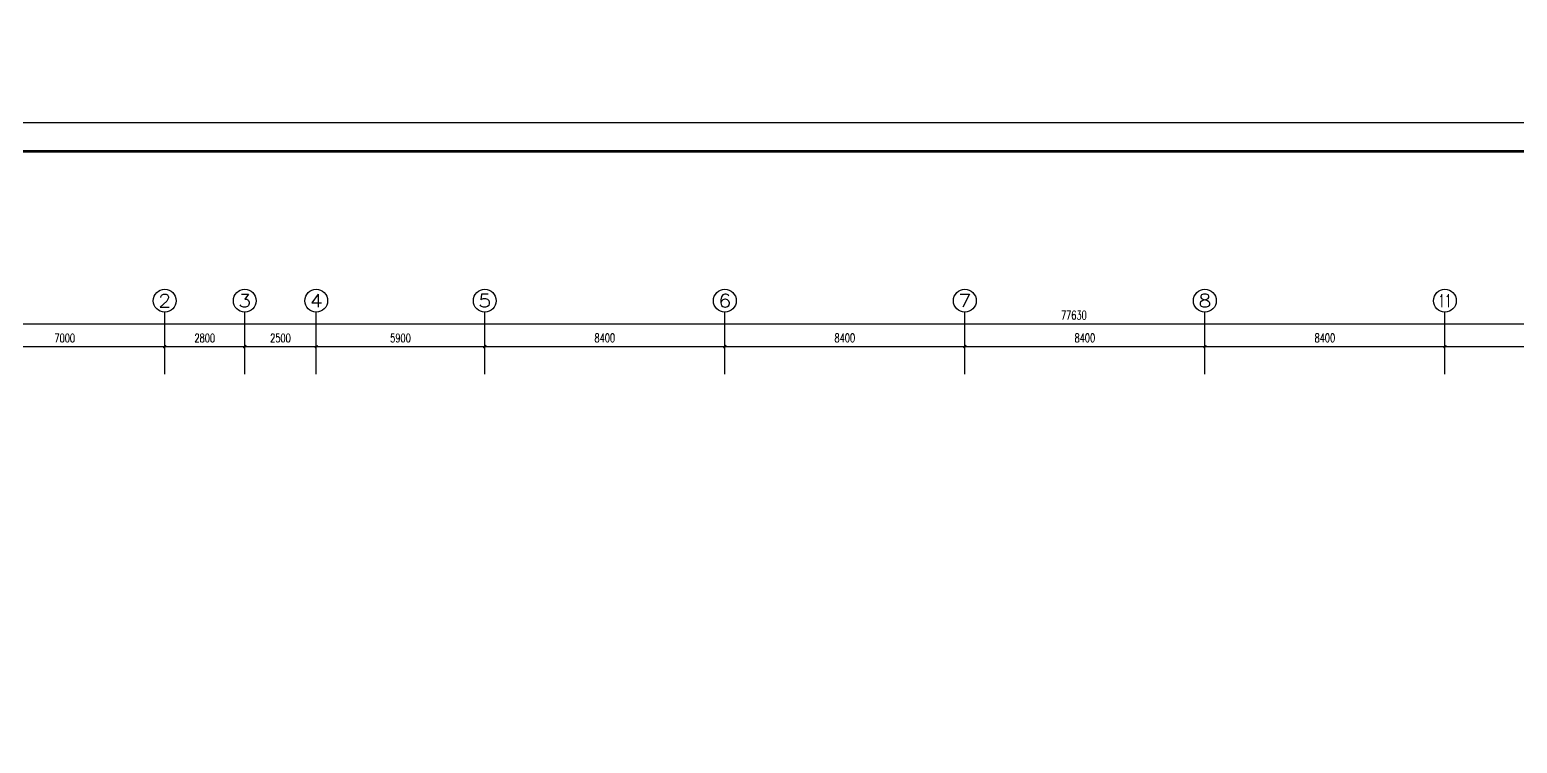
# Model space of a CAD drawing. Extents: x 2166032 to 5302137, y 581493 to 2416206.
# Drawn here: x 2570464 to 2622521, y 1148125 to 1173087 of the extents above; entities that cross this region are included whole.
import ezdxf
from ezdxf.enums import TextEntityAlignment as Align

# ---------------------------------------------------------------- set-up
doc = ezdxf.new("R2010")
doc.units = 0
doc.header["$LTSCALE"] = 1000
doc.header["$MEASUREMENT"] = 0
for name, color, linetype in [('AXIS', 3, 'Continuous'), ('AXIS_TEXT', 7, 'Continuous'), ('PUB_TITLE', 137, 'Continuous')]:
    doc.layers.add(name, color=color, linetype=linetype)
doc.styles.add('_TCH_AXIS', font='complex_.ttf')
doc.styles.add('COMPLEX', font='complex_.ttf')
doc.styles.add('DIM_FONT', font='simplex_.ttf', dxfattribs={"width": 0.7})
doc.dimstyles.new('DIMN', dxfattribs={"dimtxt": 300, "dimasz": 100, "dimexe": 250, "dimexo": 300, "dimgap": 150, "dimtad": 1, "dimdec": 0, "dimzin": 0, "dimdsep": 46, "dimtxsty": 'DIM_FONT', "dimblk": 'ARCHTICK', "dimcen": 0.09, "dimclrt": 7, "dimazin": 2, "dimtfac": 1, "dimtdec": 0, "dimtix": 1, "dimtmove": 2, "dimatfit": 3, "dimldrblk": 'ARCHTICK', "dimfxl": 1, "dimtolj": 1, "dimtzin": 0, "dimarcsym": 0})

# ---------------------------------------------------------------- blocks, each defined once
blk = doc.blocks.new('_ArchTick')
at = {"color": 0, "linetype": 'ByBlock', "const_width": 0.4}
blk.add_lwpolyline([(-0.5, -0.5), (0.5, 0.5)], dxfattribs=at)
blk = doc.blocks.new('*D2682')
at = {"layer": 'AXIS', "color": 0, "lineweight": -2}
for p, q in [((2568189, 1161036), (2568189, 1162251)), ((2568189, 1162001), (2575189, 1162001)), ((2575189, 1161036), (2575189, 1162251))]:
    blk.add_line(p, q, dxfattribs=at)
at = {"layer": 'Defpoints', "color": 0}
for p in [(2575189, 1162001), (2568189, 1160736), (2575189, 1160736)]:
    blk.add_point(p, dxfattribs=at)
at = {"layer": 'AXIS', "color": 0, "lineweight": -2, "xscale": 100, "yscale": 100, "zscale": 100, "rotation": 180}
blk.add_blockref('_ArchTick', (2568189, 1162001), dxfattribs=at)
at = {"layer": 'AXIS', "color": 0, "lineweight": -2, "xscale": 100, "yscale": 100, "zscale": 100}
blk.add_blockref('_ArchTick', (2575189, 1162001), dxfattribs=at)
at = {"layer": 'AXIS', "color": 7, "insert": (2571689, 1162302), "char_height": 300, "attachment_point": 5, "style": 'DIM_FONT'}
blk.add_mtext('\\A1;7000', dxfattribs=at)
blk = doc.blocks.new('*D2683')
at = {"layer": 'AXIS', "color": 0, "lineweight": -2}
for p, q in [((2575189, 1161036), (2575189, 1162251)), ((2575189, 1162001), (2577989, 1162001)), ((2577989, 1161036), (2577989, 1162251))]:
    blk.add_line(p, q, dxfattribs=at)
at = {"layer": 'Defpoints', "color": 0}
for p in [(2577989, 1162001), (2575189, 1160736), (2577989, 1160736)]:
    blk.add_point(p, dxfattribs=at)
at = {"layer": 'AXIS', "color": 0, "lineweight": -2, "xscale": 100, "yscale": 100, "zscale": 100, "rotation": 180}
blk.add_blockref('_ArchTick', (2575189, 1162001), dxfattribs=at)
at = {"layer": 'AXIS', "color": 0, "lineweight": -2, "xscale": 100, "yscale": 100, "zscale": 100}
blk.add_blockref('_ArchTick', (2577989, 1162001), dxfattribs=at)
at = {"layer": 'AXIS', "color": 7, "insert": (2576589, 1162302), "char_height": 300, "attachment_point": 5, "style": 'DIM_FONT'}
blk.add_mtext('\\A1;2800', dxfattribs=at)
blk = doc.blocks.new('*D2684')
at = {"layer": 'AXIS', "color": 0, "lineweight": -2}
for p, q in [((2577989, 1161036), (2577989, 1162251)), ((2577989, 1162001), (2580489, 1162001)), ((2580489, 1161036), (2580489, 1162251))]:
    blk.add_line(p, q, dxfattribs=at)
at = {"layer": 'Defpoints', "color": 0}
for p in [(2580489, 1162001), (2577989, 1160736), (2580489, 1160736)]:
    blk.add_point(p, dxfattribs=at)
at = {"layer": 'AXIS', "color": 0, "lineweight": -2, "xscale": 100, "yscale": 100, "zscale": 100, "rotation": 180}
blk.add_blockref('_ArchTick', (2577989, 1162001), dxfattribs=at)
at = {"layer": 'AXIS', "color": 0, "lineweight": -2, "xscale": 100, "yscale": 100, "zscale": 100}
blk.add_blockref('_ArchTick', (2580489, 1162001), dxfattribs=at)
at = {"layer": 'AXIS', "color": 7, "insert": (2579239, 1162302), "char_height": 300, "attachment_point": 5, "style": 'DIM_FONT'}
blk.add_mtext('\\A1;2500', dxfattribs=at)
blk = doc.blocks.new('*D2685')
at = {"layer": 'AXIS', "color": 0, "lineweight": -2}
for p, q in [((2580489, 1161036), (2580489, 1162251)), ((2580489, 1162001), (2586389, 1162001)), ((2586389, 1161036), (2586389, 1162251))]:
    blk.add_line(p, q, dxfattribs=at)
at = {"layer": 'Defpoints', "color": 0}
for p in [(2586389, 1162001), (2580489, 1160736), (2586389, 1160736)]:
    blk.add_point(p, dxfattribs=at)
at = {"layer": 'AXIS', "color": 0, "lineweight": -2, "xscale": 100, "yscale": 100, "zscale": 100, "rotation": 180}
blk.add_blockref('_ArchTick', (2580489, 1162001), dxfattribs=at)
at = {"layer": 'AXIS', "color": 0, "lineweight": -2, "xscale": 100, "yscale": 100, "zscale": 100}
blk.add_blockref('_ArchTick', (2586389, 1162001), dxfattribs=at)
at = {"layer": 'AXIS', "color": 7, "insert": (2583439, 1162302), "char_height": 300, "attachment_point": 5, "style": 'DIM_FONT'}
blk.add_mtext('\\A1;5900', dxfattribs=at)
blk = doc.blocks.new('*D2686')
at = {"layer": 'AXIS', "color": 0, "lineweight": -2}
for p, q in [((2586389, 1161036), (2586389, 1162251)), ((2586389, 1162001), (2594789, 1162001)), ((2594789, 1161036), (2594789, 1162251))]:
    blk.add_line(p, q, dxfattribs=at)
at = {"layer": 'Defpoints', "color": 0}
for p in [(2594789, 1162001), (2586389, 1160736), (2594789, 1160736)]:
    blk.add_point(p, dxfattribs=at)
at = {"layer": 'AXIS', "color": 0, "lineweight": -2, "xscale": 100, "yscale": 100, "zscale": 100, "rotation": 180}
blk.add_blockref('_ArchTick', (2586389, 1162001), dxfattribs=at)
at = {"layer": 'AXIS', "color": 0, "lineweight": -2, "xscale": 100, "yscale": 100, "zscale": 100}
blk.add_blockref('_ArchTick', (2594789, 1162001), dxfattribs=at)
at = {"layer": 'AXIS', "color": 7, "insert": (2590589, 1162306), "char_height": 300, "attachment_point": 5, "style": 'DIM_FONT'}
blk.add_mtext('\\A1;8400', dxfattribs=at)
blk = doc.blocks.new('*D2687')
at = {"layer": 'AXIS', "color": 0, "lineweight": -2}
for p, q in [((2594789, 1161036), (2594789, 1162251)), ((2594789, 1162001), (2603189, 1162001)), ((2603189, 1161036), (2603189, 1162251))]:
    blk.add_line(p, q, dxfattribs=at)
at = {"layer": 'Defpoints', "color": 0}
for p in [(2603189, 1162001), (2594789, 1160736), (2603189, 1160736)]:
    blk.add_point(p, dxfattribs=at)
at = {"layer": 'AXIS', "color": 0, "lineweight": -2, "xscale": 100, "yscale": 100, "zscale": 100, "rotation": 180}
blk.add_blockref('_ArchTick', (2594789, 1162001), dxfattribs=at)
at = {"layer": 'AXIS', "color": 0, "lineweight": -2, "xscale": 100, "yscale": 100, "zscale": 100}
blk.add_blockref('_ArchTick', (2603189, 1162001), dxfattribs=at)
at = {"layer": 'AXIS', "color": 7, "insert": (2598989, 1162306), "char_height": 300, "attachment_point": 5, "style": 'DIM_FONT'}
blk.add_mtext('\\A1;8400', dxfattribs=at)
blk = doc.blocks.new('*D2688')
at = {"layer": 'AXIS', "color": 0, "lineweight": -2}
for p, q in [((2603189, 1161036), (2603189, 1162251)), ((2603189, 1162001), (2611589, 1162001)), ((2611589, 1161036), (2611589, 1162251))]:
    blk.add_line(p, q, dxfattribs=at)
at = {"layer": 'Defpoints', "color": 0}
for p in [(2611589, 1162001), (2603189, 1160736), (2611589, 1160736)]:
    blk.add_point(p, dxfattribs=at)
at = {"layer": 'AXIS', "color": 0, "lineweight": -2, "xscale": 100, "yscale": 100, "zscale": 100, "rotation": 180}
blk.add_blockref('_ArchTick', (2603189, 1162001), dxfattribs=at)
at = {"layer": 'AXIS', "color": 0, "lineweight": -2, "xscale": 100, "yscale": 100, "zscale": 100}
blk.add_blockref('_ArchTick', (2611589, 1162001), dxfattribs=at)
at = {"layer": 'AXIS', "color": 7, "insert": (2607389, 1162306), "char_height": 300, "attachment_point": 5, "style": 'DIM_FONT'}
blk.add_mtext('\\A1;8400', dxfattribs=at)
blk = doc.blocks.new('*D2689')
at = {"layer": 'AXIS', "color": 0, "lineweight": -2}
for p, q in [((2611589, 1161036), (2611589, 1162251)), ((2611589, 1162001), (2619989, 1162001)), ((2619989, 1161036), (2619989, 1162251))]:
    blk.add_line(p, q, dxfattribs=at)
at = {"layer": 'Defpoints', "color": 0}
for p in [(2619989, 1162001), (2611589, 1160736), (2619989, 1160736)]:
    blk.add_point(p, dxfattribs=at)
at = {"layer": 'AXIS', "color": 0, "lineweight": -2, "xscale": 100, "yscale": 100, "zscale": 100, "rotation": 180}
blk.add_blockref('_ArchTick', (2611589, 1162001), dxfattribs=at)
at = {"layer": 'AXIS', "color": 0, "lineweight": -2, "xscale": 100, "yscale": 100, "zscale": 100}
blk.add_blockref('_ArchTick', (2619989, 1162001), dxfattribs=at)
at = {"layer": 'AXIS', "color": 7, "insert": (2615789, 1162306), "char_height": 300, "attachment_point": 5, "style": 'DIM_FONT'}
blk.add_mtext('\\A1;8400', dxfattribs=at)
blk = doc.blocks.new('*D2690')
at = {"layer": 'AXIS', "color": 0, "lineweight": -2}
for p, q in [((2619989, 1161036), (2619989, 1162251)), ((2619989, 1162001), (2628389, 1162001)), ((2628389, 1161036), (2628389, 1162251))]:
    blk.add_line(p, q, dxfattribs=at)
at = {"layer": 'Defpoints', "color": 0}
for p in [(2628389, 1162001), (2619989, 1160736), (2628389, 1160736)]:
    blk.add_point(p, dxfattribs=at)
at = {"layer": 'AXIS', "color": 0, "lineweight": -2, "xscale": 100, "yscale": 100, "zscale": 100, "rotation": 180}
blk.add_blockref('_ArchTick', (2619989, 1162001), dxfattribs=at)
at = {"layer": 'AXIS', "color": 0, "lineweight": -2, "xscale": 100, "yscale": 100, "zscale": 100}
blk.add_blockref('_ArchTick', (2628389, 1162001), dxfattribs=at)
at = {"layer": 'AXIS', "color": 7, "insert": (2624189, 1162306), "char_height": 300, "attachment_point": 5, "style": 'DIM_FONT'}
blk.add_mtext('\\A1;8400', dxfattribs=at)
blk = doc.blocks.new('*D2695')
at = {"layer": 'AXIS', "color": 0, "lineweight": -2}
for p, q in [((2568189, 1161336), (2568189, 1163051)), ((2645819, 1161336), (2645819, 1163051)), ((2568189, 1162801), (2645819, 1162801))]:
    blk.add_line(p, q, dxfattribs=at)
at = {"layer": 'Defpoints', "color": 0}
for p in [(2645819, 1162801), (2568189, 1161036), (2645819, 1161036)]:
    blk.add_point(p, dxfattribs=at)
at = {"layer": 'AXIS', "color": 0, "lineweight": -2, "xscale": 100, "yscale": 100, "zscale": 100, "rotation": 180}
blk.add_blockref('_ArchTick', (2568189, 1162801), dxfattribs=at)
at = {"layer": 'AXIS', "color": 0, "lineweight": -2, "xscale": 100, "yscale": 100, "zscale": 100}
blk.add_blockref('_ArchTick', (2645819, 1162801), dxfattribs=at)
at = {"layer": 'AXIS', "color": 7, "insert": (2607004, 1163102), "char_height": 300, "attachment_point": 5, "style": 'DIM_FONT'}
blk.add_mtext('\\A1;77630', dxfattribs=at)
blk = doc.blocks.new('_AXISO')
blk.add_circle((0, 0), 0.5)
at = {"layer": 'AXIS_TEXT', "style": 'COMPLEX', "width": 1.171875}
blk.add_attdef('A', text='', height=0.56, dxfattribs=at).set_placement((-0.25, -0.28), (0.25, -0.28), align=Align.FIT)

msp = doc.modelspace()

# ---------------------------------------------------------------- linework, layer by layer
msp.add_circle((2604640.5, 1020101.3), 438608.5)
at = {"layer": 'AXIS'}
for p, q in [((2575188.9, 1161285.3), (2575188.9, 1163206.7)), ((2577988.9, 1161285.3), (2577988.9, 1163206.7)), ((2580488.9, 1161285.3), (2580488.9, 1163206.7)), ((2586388.9, 1161285.3), (2586388.9, 1163206.7)), ((2594788.9, 1161285.3), (2594788.9, 1163206.7)), ((2603188.9, 1161285.3), (2603188.9, 1163206.7)), ((2611588.9, 1161285.3), (2611588.9, 1163206.7)), ((2619988.9, 1161285.3), (2619988.9, 1163206.7))]:
    msp.add_line(p, q, dxfattribs=at)
at = {"layer": 'PUB_TITLE'}
msp.add_lwpolyline([(2553070.3, 1110434.8), (2658170.3, 1110434.8), (2658170.3, 1169834.8), (2553070.3, 1169834.8)], close=True, dxfattribs=at)
at = {"layer": 'PUB_TITLE', "const_width": 100}
msp.add_lwpolyline([(2555570.3, 1111434.8), (2657170.3, 1111434.8), (2657170.3, 1168834.8), (2555570.3, 1168834.8)], close=True, dxfattribs=at)

# ---------------------------------------------------------------- block references
at = {"layer": 'AXIS'}
ref = msp.add_blockref('_AXISO', (2575188.9, 1163606.7), dxfattribs=dict(at, xscale=800, yscale=800, zscale=800))
ref.add_attrib('A', '2', dxfattribs={"layer": 'AXIS_TEXT', "height": 452.5, "style": '_TCH_AXIS', "width": 1.049113}).set_placement((2574962.6, 1163380.4), (2575415.2, 1163380.4), align=Align.FIT)
ref = msp.add_blockref('_AXISO', (2577988.9, 1163606.7), dxfattribs=dict(at, xscale=800, yscale=800, zscale=800))
ref.add_attrib('A', '3', dxfattribs={"layer": 'AXIS_TEXT', "height": 452.5, "style": '_TCH_AXIS', "width": 1.049113}).set_placement((2577762.6, 1163380.4), (2578215.2, 1163380.4), align=Align.FIT)
ref = msp.add_blockref('_AXISO', (2580488.9, 1163606.7), dxfattribs=dict(at, xscale=800, yscale=800, zscale=800))
ref.add_attrib('A', '4', dxfattribs={"layer": 'AXIS_TEXT', "height": 452.5, "style": '_TCH_AXIS'}).set_placement((2580262.6, 1163380.4), (2580715.2, 1163380.4), align=Align.FIT)
ref = msp.add_blockref('_AXISO', (2586388.9, 1163606.7), dxfattribs=dict(at, xscale=800, yscale=800, zscale=800))
ref.add_attrib('A', '5', dxfattribs={"layer": 'AXIS_TEXT', "height": 452.5, "style": '_TCH_AXIS', "width": 1.049113}).set_placement((2586162.6, 1163380.4), (2586615.2, 1163380.4), align=Align.FIT)
ref = msp.add_blockref('_AXISO', (2594788.9, 1163606.7), dxfattribs=dict(at, xscale=800, yscale=800, zscale=800))
ref.add_attrib('A', '6', dxfattribs={"layer": 'AXIS_TEXT', "height": 452.5, "style": '_TCH_AXIS', "width": 1.049113}).set_placement((2594562.6, 1163380.4), (2595015.2, 1163380.4), align=Align.FIT)
ref = msp.add_blockref('_AXISO', (2603188.9, 1163606.7), dxfattribs=dict(at, xscale=800, yscale=800, zscale=800))
ref.add_attrib('A', '7', dxfattribs={"layer": 'AXIS_TEXT', "height": 452.5, "style": '_TCH_AXIS', "width": 1.049113}).set_placement((2602962.6, 1163380.4), (2603415.2, 1163380.4), align=Align.FIT)
ref = msp.add_blockref('_AXISO', (2611588.9, 1163606.7), dxfattribs=dict(at, xscale=800, yscale=800, zscale=800))
ref.add_attrib('A', '8', dxfattribs={"layer": 'AXIS_TEXT', "height": 452.5, "style": '_TCH_AXIS', "width": 1.049113}).set_placement((2611362.6, 1163380.4), (2611815.2, 1163380.4), align=Align.FIT)
ref = msp.add_blockref('_AXISO', (2619988.9, 1163606.7), dxfattribs=dict(at, xscale=800, yscale=800, zscale=800))
ref.add_attrib('A', '11', dxfattribs={"layer": 'AXIS_TEXT', "height": 452.55, "style": '_TCH_AXIS', "width": 0.694043}).set_placement((2619762.6, 1163380.4), (2620215.2, 1163380.4), align=Align.FIT)

# ---------------------------------------------------------------- dimensions: what is measured, and where the dimension line sits
for p1, p2, distance, picture, middle in [((2568188.9, 1161036.2), (2645818.9, 1161036.2), 1764.6, '*D2695', (2607003.9, 1163102.2)), ((2568188.9, 1160736.2), (2575188.9, 1160736.2), 1264.6, '*D2682', (2571688.9, 1162302.2)), ((2575188.9, 1160736.2), (2577988.9, 1160736.2), 1264.6, '*D2683', (2576588.9, 1162302.2)), ((2577988.9, 1160736.2), (2580488.9, 1160736.2), 1264.6, '*D2684', (2579238.9, 1162302.2)), ((2580488.9, 1160736.2), (2586388.9, 1160736.2), 1264.6, '*D2685', (2583438.9, 1162302.2)), ((2586388.9, 1160736.2), (2594788.9, 1160736.2), 1264.6, '*D2686', (2590588.9, 1162305.6)), ((2594788.9, 1160736.2), (2603188.9, 1160736.2), 1264.6, '*D2687', (2598988.9, 1162305.6)), ((2603188.9, 1160736.2), (2611588.9, 1160736.2), 1264.6, '*D2688', (2607388.9, 1162305.6)), ((2611588.9, 1160736.2), (2619988.9, 1160736.2), 1264.6, '*D2689', (2615788.9, 1162305.6)), ((2619988.9, 1160736.2), (2628388.9, 1160736.2), 1264.6, '*D2690', (2624188.9, 1162305.6))]:
    dim = msp.add_aligned_dim(p1=p1, p2=p2, distance=distance, dimstyle='DIMN', dxfattribs=at)
    dim.commit()
    dim.dimension.update_dxf_attribs({"geometry": picture, "text_midpoint": middle})

doc.saveas('drawing.dxf')
